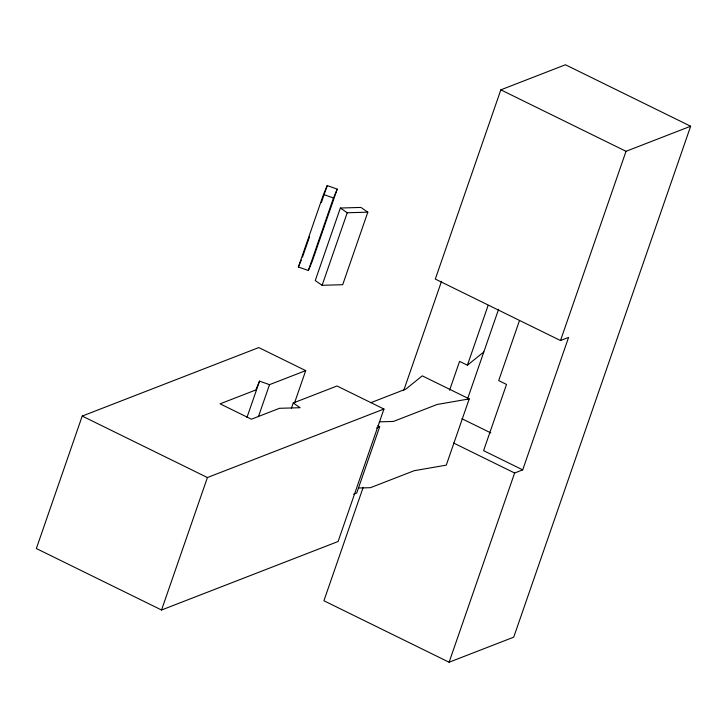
<?xml version="1.0" encoding="UTF-8"?>
<svg xmlns="http://www.w3.org/2000/svg" width="727" height="727" viewBox="0 0 727 727"><rect width="100%" height="100%" fill="white"/><g stroke="black" fill="none" stroke-linecap="round" stroke-linejoin="round"><path stroke-width="1.09" d="M294.617 402.667L305.713 370.625L258.767 347.57L82.215 416.071L36.35 548.531L161.548 610.008L338.091 541.506L383.956 409.037L337.01 385.992L293.245 402.976L291.391 408.31M161.548 610.008L207.413 477.539L383.956 409.037M298.379 266.991L323.497 194.454L327.25 185.594L337.219 189.129L312.101 261.665L308.357 270.526L298.379 266.991L301.296 260.102M246.962 417.452L259.539 381.139L269.508 384.665L305.713 370.625M302.496 257.067L309.52 236.802M321.334 202.669L327.25 185.594M308.357 270.526L333.475 197.989L337.219 189.129M258.412 416.716L269.508 384.665M340.363 208.022L315.245 280.558L322.106 285.302L342.699 284.711L367.817 212.175L360.955 207.431L340.363 208.022L347.233 212.757L367.817 212.175M322.106 285.302L347.233 212.757M377.949 425.586L379.667 426.776L356.73 493.006L353.604 494.215M363.155 487.435L323.915 600.766L449.113 662.233L513.725 637.161L690.65 126.234L565.452 64.767L500.839 89.839L435.309 279.068L560.508 340.545L568.587 337.41L522.713 469.869L514.634 473.004L453.566 443.016M403.803 390.235L441.534 281.276M449.586 390.217L459.573 361.374L467.397 365.218L483.809 351.977M467.397 365.218L488.117 305.395M467.534 398.978L498.604 309.248M370.688 402.74L405.857 389.099L422.269 375.85L469.215 398.905L446.278 465.135L414.226 470.696L370.452 487.681L358.529 488.017M519.414 320.761L498.704 380.584L506.528 384.429L483.591 450.658L522.713 469.869M449.113 662.233L514.634 473.004M560.508 340.545L626.029 151.307L690.65 126.234M259.539 381.139L255.786 389.99L220.09 403.839L251.397 419.206L279.522 408.301L300.106 407.711L293.245 402.976M376.541 427.985L379.667 426.776M469.215 398.905L437.154 404.466L393.389 421.451L379.294 421.851M323.497 194.454L333.475 197.989M500.839 89.839L626.029 151.307M461.872 418.697L490.843 432.919M82.215 416.071L207.413 477.539"/></g></svg>
